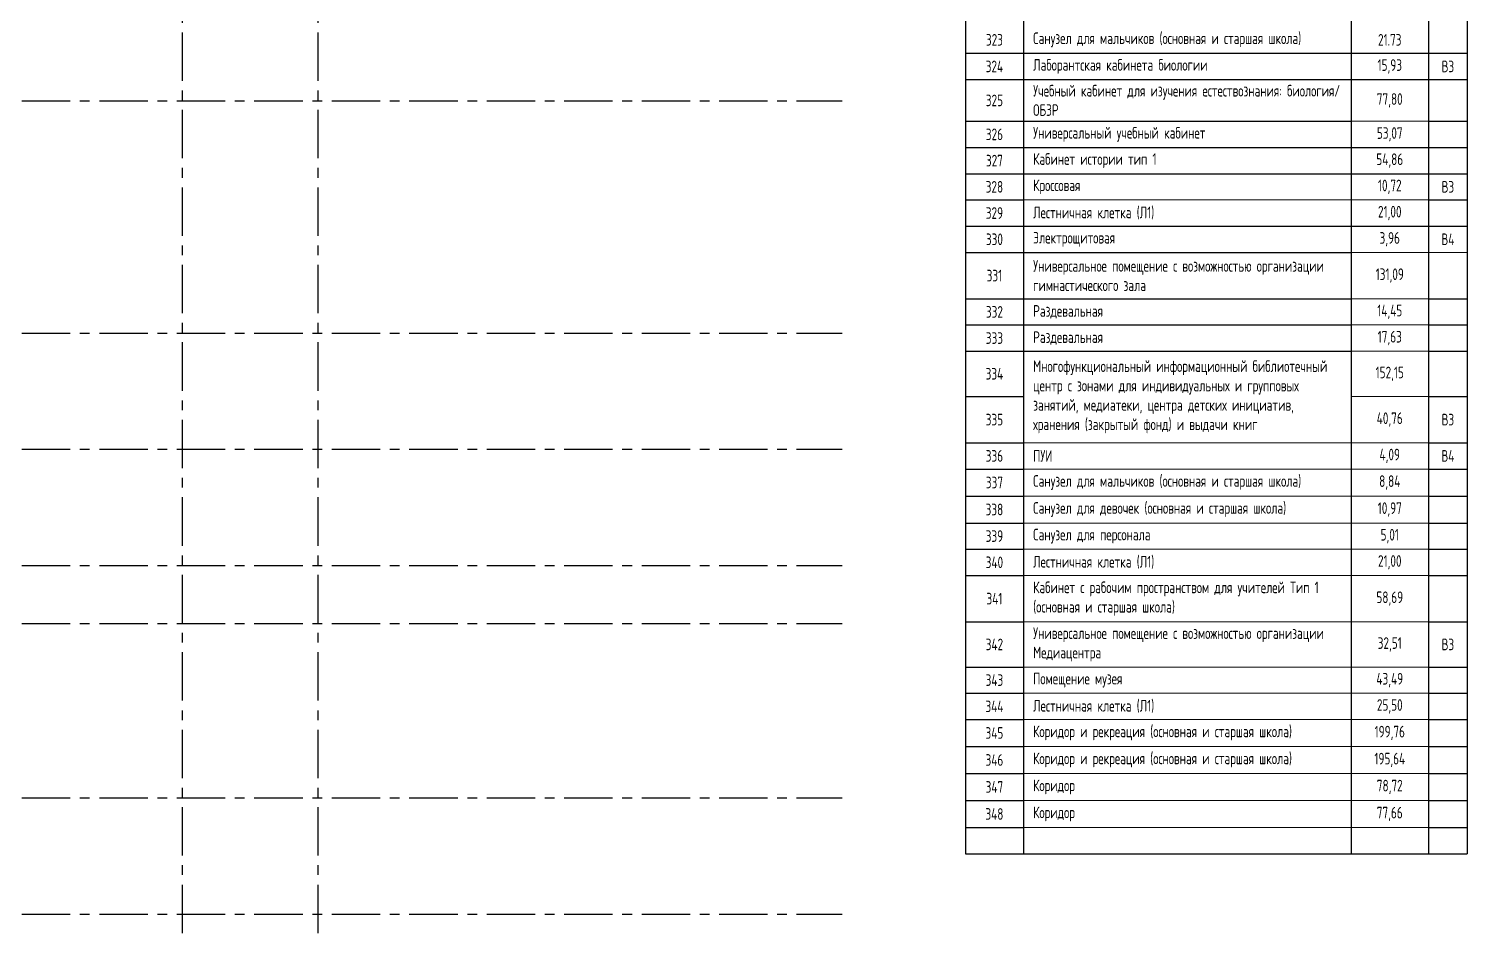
# Model space of a CAD drawing. Header units: millimetres. Extents: x -9318 to 9016603, y 0 to 838141.
# Drawn here: x 113447 to 150578, y 427543 to 450864 of the extents above; entities that cross this region are included whole.
import ezdxf
from ezdxf import colors
from ezdxf.entities.mleader import LeaderData, LeaderLine
from ezdxf.math import Vec2, Vec3

# ---------------------------------------------------------------- set-up
doc = ezdxf.new("R2010")
doc.units = ezdxf.units.MM
doc.linetypes.add('CENTER', pattern=[2, 1.25, -0.25, 0.25, -0.25])
doc.styles.add('ISOCPEUR', font='isocpeur.ttf', dxfattribs={"width": 0.7})

# ---------------------------------------------------------------- blocks, each defined once
blk = doc.blocks.new('_DotSmall')
at = {"color": 8, "linetype": 'ByBlock', "const_width": 0.5}
blk.add_lwpolyline([(-0.0625, 0, 1), (0.0625, 0, 1)], format="xyb", close=True, dxfattribs=at)

msp = doc.modelspace()

# ---------------------------------------------------------------- linework, layer by layer
at = {"linetype": 'CENTER', "ltscale": 1000}
for p, q in [((117402.03, 470770.43), (117402.03, 415038.08)), ((120912.03, 470770.43), (120912.03, 415038.08)), ((51268.34, 449007.96), (134446.74, 449007.96)), ((51268.34, 443007.96), (134446.74, 443007.96)), ((51268.34, 440007.96), (134446.74, 440007.96)), ((51268.34, 437007.96), (134446.74, 437007.96)), ((51268.34, 435507.96), (134446.74, 435507.96)), ((51268.34, 431007.96), (134446.74, 431007.96)), ((51268.34, 428007.96), (134446.74, 428007.96))]:
    msp.add_line(p, q, dxfattribs=at)
at = {"lineweight": 30, "ltscale": 100}
for p, q in [((137623.62, 468172.44), (137623.62, 429570.13)), ((139123.62, 468172.44), (139123.62, 429570.13)), ((147578.42, 468172.44), (147578.42, 429570.13)), ((149578.42, 468172.44), (149578.42, 429570.13)), ((150578.42, 468172.44), (150578.42, 429570.13)), ((137623.62, 429570.13), (150578.42, 429570.13))]:
    msp.add_line(p, q, dxfattribs=at)
at = {"ltscale": 100}
for p, q in [((137623.62, 450230.13), (150578.42, 450230.13)), ((137623.62, 449553.2), (150578.42, 449553.2)), ((137623.62, 448476.28), (147578.42, 448476.28)), ((149578.42, 448476.28), (150578.42, 448476.28)), ((137623.62, 447799.36), (150578.42, 447799.36)), ((137623.62, 447122.44), (150578.42, 447122.44)), ((137623.62, 446445.51), (139123.62, 446445.51)), ((149578.42, 446445.51), (150578.42, 446445.51)), ((137623.62, 445768.59), (150578.42, 445768.59)), ((137623.62, 445091.67), (147578.42, 445091.67)), ((137623.62, 443894.74), (147578.42, 443894.74)), ((149578.42, 443894.74), (150578.42, 443894.74)), ((137623.62, 443217.82), (147578.42, 443217.82)), ((149578.42, 443217.82), (150578.42, 443217.82)), ((137623.62, 442540.9), (147578.42, 442540.9)), ((149578.42, 442540.9), (150578.42, 442540.9)), ((137623.62, 441373.97), (139123.62, 441373.97)), ((149578.42, 441373.97), (150578.42, 441373.97)), ((137623.62, 440177.05), (139123.62, 440177.05)), ((149578.42, 440177.05), (150578.42, 440177.05)), ((137623.62, 439500.13), (139123.62, 439500.13)), ((149578.42, 439500.13), (150578.42, 439500.13)), ((137623.62, 438803.2), (139123.62, 438803.2)), ((149578.42, 438803.2), (150578.42, 438803.2)), ((137623.62, 438106.28), (139123.62, 438106.28)), ((149578.42, 438106.28), (150578.42, 438106.28)), ((137623.62, 437429.36), (139123.62, 437429.36)), ((149578.42, 437429.36), (150578.42, 437429.36)), ((137623.62, 436752.44), (139123.62, 436752.44)), ((149578.42, 436752.44), (150578.42, 436752.44)), ((137623.62, 435555.51), (139123.62, 435555.51)), ((149578.42, 435555.51), (150578.42, 435555.51)), ((137623.62, 434388.59), (139123.62, 434388.59)), ((149578.42, 434388.59), (150578.42, 434388.59)), ((137623.62, 433711.67), (139123.62, 433711.67)), ((149578.42, 433711.67), (150578.42, 433711.67)), ((137623.62, 433034.74), (139123.62, 433034.74)), ((149578.42, 433034.74), (150578.42, 433034.74)), ((137623.62, 432337.82), (139123.62, 432337.82)), ((149578.42, 432337.82), (150578.42, 432337.82)), ((137623.62, 431640.9), (139123.62, 431640.9)), ((149578.42, 431640.9), (150578.42, 431640.9)), ((137623.62, 430943.97), (139123.62, 430943.97)), ((149578.42, 430943.97), (150578.42, 430943.97)), ((137623.62, 430247.05), (139123.62, 430247.05)), ((149578.42, 430247.05), (150578.42, 430247.05))]:
    msp.add_line(p, q, dxfattribs=at)
at = {"lineweight": 9, "ltscale": 100}
for p, q in [((147578.42, 448476.28), (149578.42, 448476.28)), ((139123.62, 446445.51), (149578.42, 446445.51)), ((147578.42, 445091.67), (150578.42, 445091.67)), ((147578.42, 443894.74), (149578.42, 443894.74)), ((147578.42, 443217.82), (149578.42, 443217.82)), ((147578.42, 442540.9), (149578.42, 442540.9)), ((147578.42, 441373.97), (149578.42, 441373.97)), ((139123.62, 440177.05), (149578.42, 440177.05)), ((139123.62, 439500.13), (149578.42, 439500.13)), ((139123.62, 438803.2), (149578.42, 438803.2)), ((139123.62, 438106.28), (149578.42, 438106.28)), ((139123.62, 437429.36), (149578.42, 437429.36)), ((139123.62, 436752.44), (149578.42, 436752.44)), ((139123.62, 435555.51), (149578.42, 435555.51)), ((139123.62, 434388.59), (149578.42, 434388.59)), ((139123.62, 433711.67), (149578.42, 433711.67)), ((139123.62, 433034.74), (149578.42, 433034.74)), ((139123.62, 432337.82), (149578.42, 432337.82)), ((139123.62, 431640.9), (149578.42, 431640.9)), ((139123.62, 430943.97), (149578.42, 430943.97)), ((139123.62, 430247.05), (149578.42, 430247.05))]:
    msp.add_line(p, q, dxfattribs=at)

# ---------------------------------------------------------------- texts
at = {"ltscale": 100, "char_height": 300, "style": 'ISOCPEUR'}
for s, insert, width, attachment_point in [('Санузел для мальчиков (основная и старшая школа)', (139373.62, 450578.59), 7954.7987, 4), ('323', (138373.62, 450578.59), 1223.0769, 5), ('21.73', (148578.42, 450578.59), 1500, 5), ('324', (138373.62, 449891.67), 1223.0769, 5), ('Лаборантская кабинета биологии', (139373.62, 449891.67), 7954.7987, 4), ('15,93', (148578.42, 449891.67), 1500, 5), ('{\\C8;В3}', (150078.42, 449891.67), 900, 5), ('Учебный кабинет для изучения естествознания: биология/ ОБЗР', (139373.62, 449014.74), 7954.7987, 4), ('325', (138373.62, 449014.74), 1223.0769, 5), ('77,80', (148578.42, 449014.74), 1500, 5), ('326', (138373.62, 448137.82), 1223.0769, 5), ('Универсальный учебный кабинет', (139373.62, 448137.82), 7954.7987, 4), ('53,07', (148578.42, 448137.82), 1500, 5), ('327', (138373.62, 447460.9), 1223.0769, 5), ('Кабинет истории тип 1', (139373.62, 447460.9), 7954.7987, 4), ('54,86', (148578.42, 447460.9), 1500, 5), ('328', (138373.62, 446783.97), 1223.0769, 5), ('Кроссовая', (139373.62, 446783.97), 7954.7987, 4), ('10,72', (148578.42, 446783.97), 1500, 5), ('{\\C8;В3}', (150078.42, 446783.97), 900, 5), ('329', (138373.62, 446107.05), 1223.0769, 5), ('Лестничная клетка (Л1)', (139373.62, 446107.05), 7954.7987, 4), ('21,00', (148578.42, 446107.05), 1500, 5), ('Электрощитовая', (139373.62, 445430.13), 7954.7987, 4), ('3,96', (148578.42, 445430.13), 1500, 5), ('330', (138373.62, 445430.13), 1223.0769, 5), ('{\\C8;\\c2367469;В4}', (150078.42, 445430.13), 900, 5), ('Универсальное помещение с возможностью организации гимнастического зала', (139373.62, 444493.2), 7954.7987, 4), ('331', (138373.62, 444493.2), 1223.0769, 5), ('131,09', (148578.42, 444493.2), 1500, 5), ('Раздевальная', (139373.62, 443556.28), 7954.7987, 4), ('14,45', (148578.42, 443556.28), 1500, 5), ('332', (138373.62, 443556.28), 1223.0769, 5), ('333', (138373.62, 442879.36), 1223.0769, 5), ('Раздевальная', (139373.62, 442879.36), 7954.7987, 4), ('17,63', (148578.42, 442879.36), 1500, 5), ('Многофункциональный информационный библиотечный центр с зонами для индивидуальных и групповых занятий, медиатеки, центра детских инициатив, хранения (закрытый фонд) и выдачи книг', (139373.62, 441363.75), 7954.7987, 4), ('334', (138373.62, 441957.44), 1223.0769, 5), ('152,15', (148578.42, 441957.44), 1500, 5), ('335', (138373.62, 440775.51), 1223.0769, 5), ('40,76', (148578.42, 440775.51), 1500, 5), ('{\\C8;В3}', (150078.42, 440775.51), 900, 5), ('4,09', (148578.42, 439838.59), 1500, 5), ('336', (138373.62, 439838.59), 1223.0769, 5), ('ПУИ', (139373.62, 439838.59), 7954.7987, 4), ('{\\C8;В4}', (150078.42, 439838.59), 900, 5), ('337', (138373.62, 439151.67), 1223.0769, 5), ('Санузел для мальчиков (основная и старшая школа)', (139373.62, 439151.67), 7954.7987, 4), ('8,84', (148578.42, 439151.67), 1500, 5), ('338', (138373.62, 438454.74), 1223.0769, 5), ('Санузел для девочек (основная и старшая школа)', (139373.62, 438454.74), 7954.7987, 4), ('10,97', (148578.42, 438454.74), 1500, 5), ('339', (138373.62, 437767.82), 1223.0769, 5), ('Санузел для персонала', (139373.62, 437767.82), 7954.7987, 4), ('5,01', (148578.42, 437767.82), 1500, 5), ('340', (138373.62, 437090.9), 1223.0769, 5), ('Лестничная клетка (Л1)', (139373.62, 437090.9), 7954.7987, 4), ('21,00', (148578.42, 437090.9), 1500, 5), ('341', (138373.62, 436153.97), 1223.0769, 5), ('Кабинет с рабочим пространством для учителей Тип 1 (основная и старшая школа)', (139373.62, 436153.97), 7954.7987, 4), ('58,69', (148578.42, 436153.97), 1500, 5), ('Универсальное помещение с возможностью организации Медиацентра', (139373.62, 434972.05), 7954.7987, 4), ('342', (138373.62, 434972.05), 1223.0769, 5), ('32,51', (148578.42, 434972.05), 1500, 5), ('{\\C8;В3}', (150078.42, 434972.05), 900, 5), ('343', (138373.62, 434050.13), 1223.0769, 5), ('Помещение музея', (139373.62, 434050.13), 7954.7987, 4), ('43,49', (148578.42, 434050.13), 1500, 5), ('344', (138373.62, 433373.2), 1223.0769, 5), ('Лестничная клетка (Л1)', (139373.62, 433373.2), 7954.7987, 4), ('25,50', (148578.42, 433373.2), 1500, 5), ('345', (138373.62, 432686.28), 1223.0769, 5), ('Коридор и рекреация (основная и старшая школа)', (139373.62, 432686.28), 7954.7987, 4), ('199,76', (148578.42, 432686.28), 1500, 5), ('346', (138373.62, 431989.36), 1223.0769, 5), ('Коридор и рекреация (основная и старшая школа)', (139373.62, 431989.36), 7954.7987, 4), ('195,64', (148578.42, 431989.36), 1500, 5), ('Коридор', (139373.62, 431292.44), 7954.7987, 4), ('78,72', (148578.42, 431292.44), 1500, 5), ('347', (138373.62, 431292.44), 1223.0769, 5), ('348', (138373.62, 430595.51), 1223.0769, 5), ('Коридор', (139373.62, 430595.51), 7954.7987, 4), ('77,66', (148578.42, 430595.51), 1500, 5)]:
    msp.add_mtext(s, dxfattribs=dict(at, insert=insert, width=width, attachment_point=attachment_point))

# ---------------------------------------------------------------- leaders
ml = msp.add_multileader_mtext('Standard')
ml.set_content('+13,700', color=8, style='ISOCPEUR')
ml.set_leader_properties(color=8, linetype='Continuous', lineweight=-1)
ml.set_arrow_properties(name='DOTSMALL')
ml.build(insert=Vec2(0, 0))
ml.multileader.update_dxf_attribs({"has_text_frame": 1, "text_left_attachment_type": 4, "text_right_attachment_type": 4, "dogleg_length": 100, "arrow_head_size": 180})
ctx = ml.context
ctx.base_point, ctx.char_height, ctx.arrow_head_size, ctx.landing_gap_size, ctx.plane_origin = Vec3(118053.07, 658154.33), 250, 180, 50, Vec3(117803.7, 657493.51)
ctx.left_attachment, ctx.right_attachment = 4, 4
notes = []
notes.append((ctx, [(0, (0, 0, 0), (0, 0), (1, 0), 1, [])]))
ctx.mtext.insert, ctx.mtext.width, ctx.mtext.line_spacing_style, ctx.mtext.flow_direction = Vec3(118103.07, 658487.66), 852.697, 2, 5
ml = msp.add_multileader_mtext('Standard')
ml.set_content('+15,850', color=8, style='ISOCPEUR')
ml.set_leader_properties(color=8, linetype='Continuous', lineweight=-1)
ml.set_arrow_properties(name='DOTSMALL')
ml.build(insert=Vec2(0, 0))
ml.multileader.update_dxf_attribs({"has_text_frame": 1, "text_left_attachment_type": 4, "text_right_attachment_type": 4, "dogleg_length": 100, "arrow_head_size": 180})
ctx = ml.context
ctx.base_point, ctx.char_height, ctx.arrow_head_size, ctx.landing_gap_size, ctx.plane_origin = Vec3(116043.29, 652621.27), 250, 180, 50, Vec3(116522.41, 649668.82)
ctx.left_attachment, ctx.right_attachment = 4, 4
notes.append((ctx, [(0, (0, 0, 0), (0, 0), (1, 0), 1, [])]))
ctx.mtext.insert, ctx.mtext.width, ctx.mtext.line_spacing_style, ctx.mtext.flow_direction = Vec3(116093.29, 652954.61), 852.697, 2, 5
ml = msp.add_multileader_mtext('Standard')
ml.set_content('+9,800', color=8, style='ISOCPEUR')
ml.set_leader_properties(color=8, linetype='Continuous', lineweight=-1)
ml.set_arrow_properties(name='DOTSMALL')
ml.build(insert=Vec2(0, 0))
ml.multileader.update_dxf_attribs({"has_text_frame": 1, "text_left_attachment_type": 4, "text_right_attachment_type": 4, "dogleg_length": 100, "arrow_head_size": 180})
ctx = ml.context
ctx.base_point, ctx.char_height, ctx.arrow_head_size, ctx.landing_gap_size, ctx.plane_origin = Vec3(118053.07, 538154.33), 250, 180, 50, Vec3(117803.7, 537493.51)
ctx.left_attachment, ctx.right_attachment = 4, 4
notes.append((ctx, [(0, (0, 0, 0), (0, 0), (1, 0), 1, [])]))
ctx.mtext.insert, ctx.mtext.width, ctx.mtext.line_spacing_style, ctx.mtext.flow_direction = Vec3(118103.07, 538487.66), 852.697, 2, 5
ml = msp.add_multileader_mtext('Standard')
ml.set_content('+11,750', color=8, style='ISOCPEUR')
ml.set_leader_properties(color=8, linetype='Continuous', lineweight=-1)
ml.set_arrow_properties(name='DOTSMALL')
ml.build(insert=Vec2(0, 0))
ml.multileader.update_dxf_attribs({"has_text_frame": 1, "text_left_attachment_type": 4, "text_right_attachment_type": 4, "dogleg_length": 100, "arrow_head_size": 180})
ctx = ml.context
ctx.base_point, ctx.char_height, ctx.arrow_head_size, ctx.landing_gap_size, ctx.plane_origin = Vec3(116043.29, 532621.27), 250, 180, 50, Vec3(116522.41, 529668.82)
ctx.left_attachment, ctx.right_attachment = 4, 4
notes.append((ctx, [(0, (0, 0, 0), (0, 0), (1, 0), 1, [])]))
ctx.mtext.insert, ctx.mtext.width, ctx.mtext.line_spacing_style, ctx.mtext.flow_direction = Vec3(116093.29, 532954.61), 852.697, 2, 5
for ctx, leaders in notes:
    for number, flags, end, landing, length, lines in leaders:
        leader = LeaderData()
        leader.index, (leader.has_last_leader_line, leader.has_dogleg_vector, leader.attachment_direction) = number, flags
        leader.last_leader_point, leader.dogleg_vector, leader.dogleg_length = Vec3(end), Vec3(landing), length
        for number, points, colour, breaks in lines:
            line = LeaderLine()
            line.index, line.vertices, line.color, line.breaks = number, Vec3.list(points), colors.encode_raw_color(colour), breaks
            leader.lines.append(line)
        ctx.leaders.append(leader)

doc.saveas('drawing.dxf')
